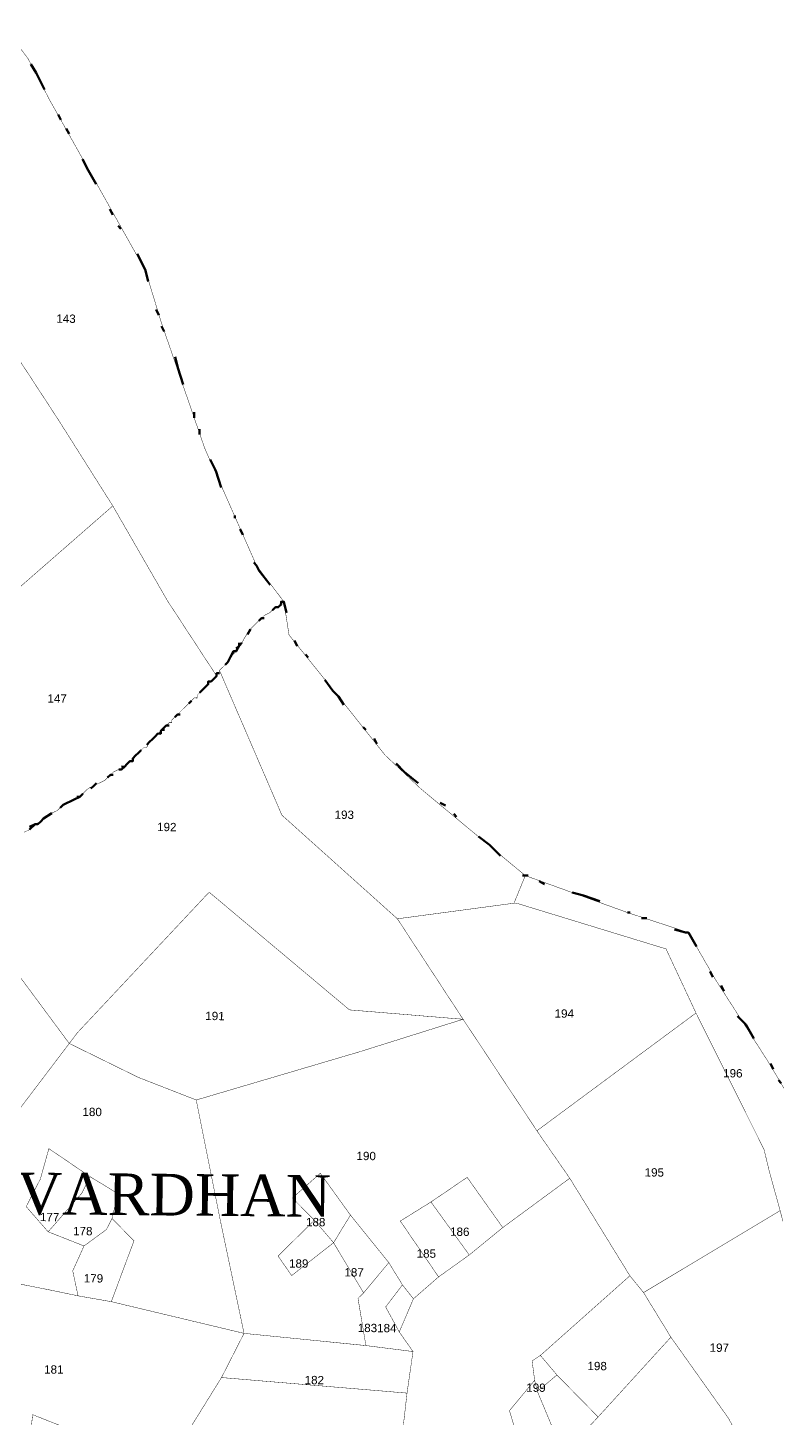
# Model space of a CAD drawing. Header units: metres. Extents: x 283055 to 288721, y 1996634 to 2005194.
# Drawn here: x 287276 to 288367, y 2003170 to 2005174 of the extents above; entities that cross this region are included whole.
import ezdxf

# ---------------------------------------------------------------- set-up
doc = ezdxf.new("R2010")
doc.units = ezdxf.units.M
for name, color, linetype in [('SURVEY NO.', 7, 'Continuous'), ('SURVEY PLOT BOUNDARY', 35, 'Continuous'), ('VILLAGE BOUNDARY', 44, 'Continuous'), ('VILLAGE NAME', 3, 'Continuous')]:
    doc.layers.add(name, color=color, linetype=linetype)
doc.styles.add('PDF Arial', font='arial.ttf')

# ---------------------------------------------------------------- blocks, each defined once
blk = doc.blocks.new('4')
at = {"layer": 'SURVEY PLOT BOUNDARY', "lineweight": 18, "const_width": 0.599}
for points in [[(287243.3, 2005174.2), (287276.6, 2005129.9), (287308, 2005069.7), (287445.7, 2004824.6), (287469, 2004748.5), (287531.3, 2004568.1), (287605.8, 2004399.5), (287645.3, 2004347.2), (287641.3, 2004347.2), (287637.2, 2004339.3), (287633.2, 2004339.3), (287629.2, 2004335.4), (287625.2, 2004331.4), (287617.1, 2004327.5), (287613.1, 2004323.5), (287609.1, 2004319.6), (287605, 2004315.6), (287601, 2004311.6), (287597, 2004307.7), (287588.9, 2004295.7), (287584.8, 2004287.8), (287580.8, 2004283.8), (287576.7, 2004275.9), (287568.6, 2004267.9), (287564.6, 2004260), (287556.5, 2004252.1), (287552.5, 2004248.1), (287552.4, 2004244.1), (287548.4, 2004244.1), (287548.4, 2004240.1), (287477.4, 2004348.7), (287398.7, 2004485.3), (287319.9, 2004609.9), (287233.2, 2004742.6)], [(287253.7, 2004358.7), (287398.7, 2004485.3), (287477.4, 2004348.7), (287548.4, 2004240.1), (287544.4, 2004236.2), (287540.3, 2004232.2), (287536.3, 2004232.3), (287536.3, 2004228.3), (287532.3, 2004224.3), (287528.2, 2004220.3), (287520.2, 2004212.4), (287520.1, 2004208.4), (287516.2, 2004208.5), (287512.1, 2004204.5), (287508.1, 2004200.5), (287500, 2004192.6), (287496, 2004188.7), (287492, 2004184.7), (287487.9, 2004180.7), (287483.9, 2004176.8), (287483.9, 2004172.8), (287479.9, 2004172.8), (287475.8, 2004168.8), (287471.8, 2004164.9), (287467.8, 2004160.9), (287463.7, 2004157), (287459.7, 2004153), (287455.7, 2004149), (287451.6, 2004145.1), (287447.6, 2004137.1), (287443.6, 2004137.2), (287439.5, 2004133.2), (287435.5, 2004129.2), (287431.5, 2004125.3), (287427.5, 2004121.3), (287427.4, 2004117.3), (287423.4, 2004117.4), (287419.4, 2004113.4), (287415.4, 2004109.4), (287411.3, 2004105.5), (287407.3, 2004105.5), (287399.3, 2004101.6), (287395.3, 2004097.6), (287387.2, 2004089.7), (287379.2, 2004085.8), (287363.1, 2004077.9), (287359.1, 2004074), (287351, 2004066), (287343, 2004062.1), (287326.9, 2004054.3), (287318.9, 2004046.3), (287310.8, 2004042.4), (287298.8, 2004034.5), (287294.8, 2004030.6), (287286.7, 2004026.6), (287278.7, 2004018.7), (287270.6, 2004014.8)], [(287270.6, 2004014.8), (287278.7, 2004018.7), (287286.7, 2004026.6), (287294.8, 2004030.6), (287298.8, 2004034.5), (287310.8, 2004042.4), (287318.9, 2004046.3), (287326.9, 2004054.3), (287343, 2004062.1), (287351, 2004066), (287359.1, 2004074), (287363.1, 2004077.9), (287379.2, 2004085.8), (287387.2, 2004089.7), (287395.3, 2004097.6), (287399.3, 2004101.6), (287407.3, 2004105.5), (287411.3, 2004105.5), (287415.4, 2004109.4), (287419.4, 2004113.4), (287423.4, 2004117.4), (287427.4, 2004117.3), (287427.5, 2004121.3), (287431.5, 2004125.3), (287435.5, 2004129.2), (287439.5, 2004133.2), (287443.6, 2004137.2), (287447.6, 2004137.1), (287451.6, 2004145.1), (287455.7, 2004149), (287459.7, 2004153), (287463.7, 2004157), (287467.8, 2004160.9), (287471.8, 2004164.9), (287475.8, 2004168.8), (287479.9, 2004172.8), (287483.9, 2004172.8), (287483.9, 2004176.8), (287487.9, 2004180.7), (287492, 2004184.7), (287496, 2004188.7), (287500, 2004192.6), (287508.1, 2004200.5), (287512.1, 2004204.5), (287516.2, 2004208.5), (287520.1, 2004208.4), (287520.2, 2004212.4), (287528.2, 2004220.3), (287532.3, 2004224.3), (287536.3, 2004228.3), (287536.3, 2004232.3), (287540.3, 2004232.2), (287544.4, 2004236.2), (287548.4, 2004240.1), (287548.4, 2004244.1), (287552.4, 2004244.1), (287552.5, 2004248.1), (287642.5, 2004039.5), (287809, 2003890.1), (287903.7, 2003745.3), (287739.9, 2003758.8), (287537.6, 2003928.5), (287348, 2003726.3), (287335.9, 2003710.4), (287177.9, 2003923.7)], [(287177.9, 2003923.7), (287335.9, 2003710.4), (287194.3, 2003523.8)], [(288341.3, 2003069.9), (288286.2, 2003170.3), (288203.3, 2003287), (288163.9, 2003351.3), (288360.8, 2003469.5), (288364.7, 2003454.2), (288360.8, 2003469.5), (288345.3, 2003525.6), (288337.6, 2003557.6), (288239.5, 2003754.3), (288196.3, 2003846.7), (287981.1, 2003912.5), (287977.1, 2003912.6), (287993.4, 2003952.4), (288140.8, 2003899.1), (288228.5, 2003870.3), (288267.9, 2003802), (288342.7, 2003685.5), (288366.4, 2003645.7)], [(288034.3, 2003152.6), (288010.8, 2003208.8), (288039, 2003232.5), (288098.4, 2003172), (288009.6, 2003076.9)], [(287805.6, 2003054.7), (287822.9, 2003206.4), (287831.5, 2003266.3), (287811.7, 2003294.5), (287832.1, 2003342.3), (287868.4, 2003373.9), (287912.6, 2003405.5), (287960.9, 2003445), (288057.5, 2003516.1), (288144.2, 2003375.5), (288015.2, 2003260.7), (288003.2, 2003252.8), (288006.9, 2003224.8), (287970.6, 2003181.1), (287986.1, 2003129)], [(287334.9, 2003154.8), (287283.1, 2003175.3), (287278.8, 2003135.4)], [(287079.2, 2003165.1), (287079.5, 2003193.1), (287089.1, 2003380.9), (287244.9, 2003367.5), (287308.7, 2003354.9), (287348.6, 2003346.6), (287396.5, 2003338.2), (287587.9, 2003292.5), (287555.4, 2003228.8), (287498.6, 2003137.4)]]:
    blk.add_lwpolyline(points, dxfattribs=at)
for points in [[(287398.7, 2004485.3), (287253.7, 2004358.7), (287136.9, 2004259.8), (287113.1, 2004272), (287081.2, 2004288.3), (287069.3, 2004296.4), (287033.5, 2004316.7), (287009.7, 2004332.9), (286989.8, 2004341.1), (286870.5, 2004402.1), (286866.5, 2004406.1), (286802.8, 2004438.7), (286822.9, 2004450.5), (286911.4, 2004513.6), (286967.7, 2004549.1), (287048.1, 2004608.3), (287108.5, 2004651.8), (287205, 2004722.9), (287233.2, 2004742.6), (287319.9, 2004609.9)], [(287993.4, 2003952.4), (287977.1, 2003912.6), (287809, 2003890.1), (287642.5, 2004039.5), (287552.5, 2004248.1), (287556.5, 2004252.1), (287564.6, 2004260), (287568.6, 2004267.9), (287576.7, 2004275.9), (287580.8, 2004283.8), (287584.8, 2004287.8), (287588.9, 2004295.7), (287597, 2004307.7), (287601, 2004311.6), (287605, 2004315.6), (287609.1, 2004319.6), (287613.1, 2004323.5), (287617.1, 2004327.5), (287625.2, 2004331.4), (287629.2, 2004335.4), (287633.2, 2004339.3), (287637.2, 2004339.3), (287641.3, 2004347.2), (287645.3, 2004347.2), (287652.8, 2004299.2), (287724, 2004210.6), (287791.2, 2004126.1), (287842.7, 2004077.6)], [(287755.4, 2003698.7), (287519, 2003628.9), (287435.3, 2003661.6), (287335.9, 2003710.4), (287348, 2003726.3), (287537.6, 2003928.5), (287739.9, 2003758.8), (287903.7, 2003745.3)], [(288239.5, 2003754.3), (288010.1, 2003584.5), (287903.7, 2003745.3), (287809, 2003890.1), (287977.1, 2003912.6), (287981.1, 2003912.5), (288196.3, 2003846.7)], [(288010.1, 2003584.5), (288057.5, 2003516.1), (287960.9, 2003445), (287909.6, 2003517.4), (287857.4, 2003481.9), (287813.2, 2003454.4), (287868.4, 2003373.9), (287832.1, 2003342.3), (287816.3, 2003362.4), (287796.6, 2003394.5), (287741.3, 2003463), (287697.9, 2003523.3), (287657.6, 2003487.7), (287689.3, 2003455.5), (287636.9, 2003404), (287656.6, 2003375.8), (287717, 2003423.2), (287760.3, 2003350.9), (287752.2, 2003343), (287763.6, 2003274.9), (287587.9, 2003292.5), (287553.4, 2003456.7), (287519, 2003628.9), (287755.4, 2003698.7), (287903.7, 2003745.3)], [(288360.8, 2003469.5), (288163.9, 2003351.3), (288144.2, 2003375.5), (288057.5, 2003516.1), (288010.1, 2003584.5), (288239.5, 2003754.3), (288337.6, 2003557.6), (288345.3, 2003525.6)], [(287519, 2003628.9), (287553.4, 2003456.7), (287587.9, 2003292.5), (287396.5, 2003338.2), (287429.2, 2003425.8), (287397.6, 2003458.1), (287405.9, 2003494), (287366.1, 2003518.3), (287306.5, 2003558.8), (287294.2, 2003514.9), (287273.8, 2003475.2), (287305.5, 2003438.9), (287357.2, 2003418.5), (287340.9, 2003382.6), (287348.6, 2003346.6), (287308.7, 2003354.9), (287244.9, 2003367.5), (287089.1, 2003380.9), (287194.3, 2003523.8), (287335.9, 2003710.4), (287435.3, 2003661.6)], [(287366.1, 2003518.3), (287353.9, 2003494.4), (287305.5, 2003438.9), (287273.8, 2003475.2), (287294.2, 2003514.9), (287306.5, 2003558.8)], [(287397.6, 2003458.1), (287389.4, 2003442.1), (287357.2, 2003418.5), (287305.5, 2003438.9), (287353.9, 2003494.4), (287366.1, 2003518.3), (287405.9, 2003494)], [(287741.3, 2003463), (287717, 2003423.2), (287689.3, 2003455.5), (287657.6, 2003487.7), (287697.9, 2003523.3)], [(287960.9, 2003445), (287912.6, 2003405.5), (287857.4, 2003481.9), (287909.6, 2003517.4)], [(287912.6, 2003405.5), (287868.4, 2003373.9), (287813.2, 2003454.4), (287857.4, 2003481.9)], [(287396.5, 2003338.2), (287348.6, 2003346.6), (287340.9, 2003382.6), (287357.2, 2003418.5), (287389.4, 2003442.1), (287397.6, 2003458.1), (287429.2, 2003425.8)], [(287796.6, 2003394.5), (287760.3, 2003350.9), (287717, 2003423.2), (287741.3, 2003463)], [(287717, 2003423.2), (287656.6, 2003375.8), (287636.9, 2003404), (287689.3, 2003455.5)], [(287816.3, 2003362.4), (287792.1, 2003330.6), (287811.7, 2003294.5), (287831.5, 2003266.3), (287763.6, 2003274.9), (287752.2, 2003343), (287760.3, 2003350.9), (287796.6, 2003394.5)], [(287832.1, 2003342.3), (287811.7, 2003294.5), (287792.1, 2003330.6), (287816.3, 2003362.4)], [(288163.9, 2003351.3), (288203.3, 2003287), (288098.4, 2003172), (288039, 2003232.5), (288015.2, 2003260.7), (288144.2, 2003375.5)], [(287763.6, 2003274.9), (287831.5, 2003266.3), (287822.9, 2003206.4), (287555.4, 2003228.8), (287587.9, 2003292.5)], [(288341.3, 2003069.9), (288179.9, 2002907.5), (288009.6, 2003076.9), (288098.4, 2003172), (288203.3, 2003287), (288286.2, 2003170.3)], [(288039, 2003232.5), (288010.8, 2003208.8), (288006.9, 2003224.8), (288003.2, 2003252.8), (288015.2, 2003260.7)], [(287822.9, 2003206.4), (287805.6, 2003054.7), (287749.2, 2003007.3), (287696.8, 2002955.8), (287688.8, 2002951.8), (287498.6, 2003137.4), (287555.4, 2003228.8)], [(288010.8, 2003208.8), (288034.3, 2003152.6), (287986.1, 2003129), (287970.6, 2003181.1), (288006.9, 2003224.8)], [(287350.7, 2003130.7), (287338.6, 2003122.8), (287294.7, 2003127.2), (287278.8, 2003135.4), (287283.1, 2003175.3), (287334.9, 2003154.8)]]:
    blk.add_lwpolyline(points, close=True, dxfattribs=at)
at = {"layer": 'VILLAGE BOUNDARY', "color": 40, "lineweight": 50}
for points in [[(287280.5, 2005121.9), (287288.4, 2005109.8), (287300.2, 2005085.8)], [(287319.8, 2005049.6), (287323.8, 2005041.6)], [(287331.6, 2005029.5), (287335.6, 2005021.5)], [(287355.2, 2004985.3), (287363.1, 2004969.3), (287374.9, 2004949.2)], [(287394.5, 2004913), (287398.5, 2004905)], [(287406.3, 2004888.9), (287410.3, 2004884.9)], [(287433.9, 2004848.7), (287441.8, 2004832.7), (287445.7, 2004824.6), (287449.6, 2004808.6)], [(287461.2, 2004768.5), (287465.1, 2004760.5)], [(287469, 2004744.5), (287472.9, 2004736.5)], [(287488.6, 2004700.3), (287492.4, 2004684.3), (287500.2, 2004660.3)], [(287515.8, 2004620.2), (287515.8, 2004612.2)], [(287523.6, 2004596.1), (287523.5, 2004588.1)], [(287539.2, 2004552), (287547, 2004535.9), (287554.8, 2004511.9)], [(287574.4, 2004471.7), (287574.4, 2004467.8)], [(287582.3, 2004451.7), (287586.2, 2004443.7)], [(287601.8, 2004403.6), (287605.8, 2004399.5), (287609.7, 2004391.5), (287625.5, 2004371.4)], [(287637.2, 2004339.3), (287633.2, 2004339.3), (287629.2, 2004335.4), (287633.2, 2004339.3), (287637.2, 2004339.3), (287641.2, 2004343.2), (287641.3, 2004347.2), (287645.3, 2004347.2), (287649.1, 2004331.2)], [(287617.1, 2004323.5), (287613.1, 2004323.5), (287609.1, 2004319.6)], [(287592.9, 2004299.7), (287597, 2004307.7)], [(287584.8, 2004287.8), (287580.8, 2004283.8), (287576.7, 2004275.9), (287572.7, 2004275.9), (287568.6, 2004267.9), (287564.6, 2004260), (287560.5, 2004256)], [(287576.7, 2004279.9), (287580.8, 2004283.8), (287580.8, 2004287.8)], [(287660.8, 2004291.1), (287664.7, 2004283.1)], [(287676.6, 2004271), (287680.5, 2004267)], [(287532.3, 2004224.3), (287528.2, 2004220.3), (287524.2, 2004216.4), (287528.2, 2004220.3), (287532.3, 2004224.3), (287536.3, 2004228.3), (287536.3, 2004232.3), (287540.3, 2004232.2), (287544.4, 2004236.2), (287548.4, 2004240.1), (287548.4, 2004244.1), (287552.4, 2004244.1)], [(287704.2, 2004234.8), (287716.1, 2004218.7), (287724, 2004210.6), (287731.9, 2004198.5)], [(287512.1, 2004204.5), (287508.1, 2004200.5)], [(287487.9, 2004180.7), (287492, 2004184.7), (287496, 2004184.7)], [(287479.8, 2004168.8), (287475.8, 2004168.8), (287471.8, 2004164.9), (287467.8, 2004160.9), (287467.7, 2004156.9), (287463.7, 2004157), (287459.7, 2004153), (287455.7, 2004149), (287451.6, 2004145.1), (287447.6, 2004141.1)], [(287471.8, 2004160.9), (287471.8, 2004164.9), (287475.8, 2004168.8)], [(287759.6, 2004166.3), (287763.5, 2004162.3)], [(287775.4, 2004150.2), (287779.3, 2004142.2)], [(287407.3, 2004105.5), (287411.3, 2004105.5), (287415.4, 2004109.4), (287419.4, 2004113.4), (287423.4, 2004117.4), (287427.4, 2004117.3), (287427.5, 2004121.3), (287431.5, 2004125.3), (287435.5, 2004129.2), (287439.5, 2004133.2)], [(287419.4, 2004113.4), (287415.4, 2004109.4), (287411.4, 2004109.5)], [(287807, 2004113.9), (287818.9, 2004101.8), (287838.8, 2004085.7)], [(287367.1, 2004077.9), (287371.1, 2004081.8), (287375.2, 2004085.8)], [(287399.3, 2004097.6), (287395.3, 2004097.6), (287391.2, 2004093.7)], [(287347, 2004066.1), (287351, 2004066), (287355.1, 2004070), (287351, 2004066), (287343, 2004062.1), (287326.9, 2004054.3), (287322.9, 2004050.3)], [(287278.7, 2004018.7), (287286.7, 2004026.6), (287290.7, 2004026.6), (287294.8, 2004030.6), (287298.8, 2004034.5), (287310.8, 2004042.4)], [(287870.5, 2004057.4), (287878.4, 2004053.3)], [(287890.3, 2004041.2), (287894.3, 2004037.2)], [(287286.7, 2004026.6), (287278.7, 2004022.7)], [(287926, 2004008.9), (287941.9, 2003996.8), (287957.7, 2003980.7)], [(287989.4, 2003952.4), (287993.4, 2003952.4), (287997.4, 2003952.3)], [(288013.4, 2003944.2), (288021.3, 2003940.1)], [(288061.2, 2003927.8), (288077.1, 2003923.7), (288101, 2003915.5)], [(288140.8, 2003899.1), (288144.8, 2003899.1)], [(288160.7, 2003890.9), (288168.7, 2003890.9)], [(288208.6, 2003874.5), (288224.5, 2003870.4), (288228.5, 2003870.3), (288240.3, 2003850.3)], [(288260, 2003814.1), (288263.9, 2003806.1)], [(288275.8, 2003794), (288279.7, 2003785.9)], [(288299.4, 2003749.8), (288311.2, 2003737.7), (288323.1, 2003717.6)], [(288346.7, 2003681.4), (288350.6, 2003673.4)], [(288358.5, 2003657.3), (288362.4, 2003653.3)]]:
    blk.add_lwpolyline(points, dxfattribs=at)
at = {"layer": 'SURVEY NO.', "char_height": 11.99, "attachment_point": 7, "rotation": 359.4888, "style": 'PDF Arial'}
for s, insert in [('143', (287317.2, 2004749.2)), ('147', (287304.3, 2004201.7)), ('193', (287718.4, 2004034.1)), ('192', (287462.5, 2004016.4)), ('194', (288035.6, 2003747.5)), ('191', (287532, 2003744)), ('196', (288278.6, 2003661.4)), ('180', (287354.9, 2003605.7)), ('190', (287750, 2003542.2)), ('195', (288165.4, 2003518.5)), ('177', (287293.6, 2003454.3)), ('188', (287677.2, 2003446.9)), ('178', (287341.4, 2003433.9)), ('186', (287884.9, 2003433)), ('189', (287652.7, 2003387.2)), ('185', (287836.7, 2003401.5)), ('179', (287356.8, 2003365.8)), ('187', (287732.5, 2003374.4)), ('183184', (287751.8, 2003294.3)), ('197', (288259.1, 2003265.8)), ('181', (287299.6, 2003234.4)), ('198', (288083, 2003239.4)), ('182', (287675.2, 2003219.1)), ('199', (287994.8, 2003208.2))]:
    blk.add_mtext(s, dxfattribs=dict(at, insert=insert))
at = {"layer": 'VILLAGE NAME', "color": 80, "insert": (287053.9, 2003464.9), "char_height": 59.949, "width": 121.814, "attachment_point": 7, "rotation": 359.4888, "style": 'PDF Arial'}
blk.add_mtext('{\\fTimes New Roman|b0|i0|c0|p18;SHRIVARDHAN}', dxfattribs=at)

msp = doc.modelspace()

# ---------------------------------------------------------------- block references
msp.add_blockref('4', (0, 0))

doc.saveas('drawing.dxf')
